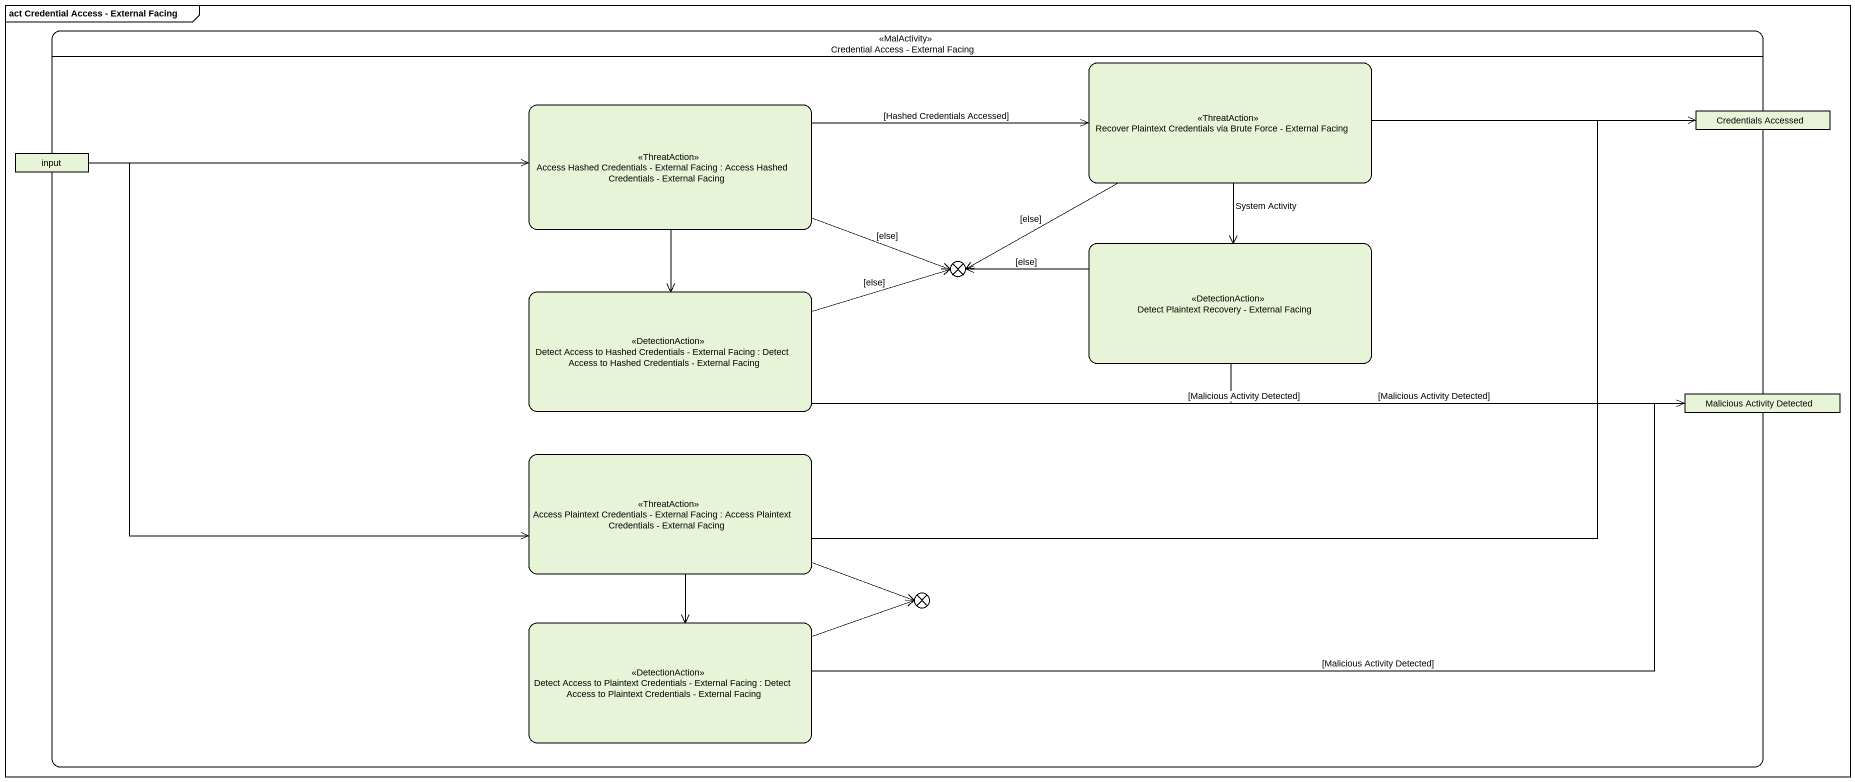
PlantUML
@startuml
mainframe act Credential Access - External Facing
hide empty description
state "Credential Access - External Facing" as Credential_Access_External <<MalActivity>> {
  state "Recover Plaintext Credentials via Brute Force - External Facing" as Recover_Plaintext <<ThreatAction>>
  state "Access Hashed Credentials - External Facing : Access Hashed Credentials - External Facing" as Access_Hashed_Credentials <<ThreatAction>>
  state "Credentials Accessed" as Credentials_Accessed <<object>>
  state input <<object>>
  state flowfinal1 <<end>>
  state "Detect Plaintext Recovery - External Facing" as Detect_Plaintext_Recovery <<DetectionAction>>
  state "Detect Access to Hashed Credentials - External Facing : Detect Access to Hashed Credentials - External Facing" as Detect_Access_to_Hashed <<DetectionAction>>
  state "Malicious Activity Detected" as Malicious_Activity_Detected <<object>>
  state "Access Plaintext Credentials - External Facing : Access Plaintext Credentials - External Facing" as Access_Plaintext <<ThreatAction>>
  state "Detect Access to Plaintext Credentials - External Facing : Detect Access to Plaintext Credentials - External Facing" as Detect_Access_to_Plaintext <<DetectionAction>>
  state flowfinal2 <<end>>
}
Recover_Plaintext -right-> Credentials_Accessed
Recover_Plaintext -left-> flowfinal1 : [else]
Recover_Plaintext --> Detect_Plaintext_Recovery : System Activity
Access_Hashed_Credentials -right-> Recover_Plaintext : [Hashed Credentials Accessed]
Access_Hashed_Credentials -right-> flowfinal1 : [else]
Access_Hashed_Credentials --> Detect_Access_to_Hashed
input -right-> Access_Hashed_Credentials
input -right-> Access_Plaintext
Detect_Plaintext_Recovery -left-> flowfinal1 : [else]
Detect_Plaintext_Recovery -right-> Malicious_Activity_Detected : [Malicious Activity Detected]
Detect_Access_to_Hashed -right-> flowfinal1 : [else]
Detect_Access_to_Hashed -right-> Malicious_Activity_Detected : [Malicious Activity Detected]
Access_Plaintext -right-> Credentials_Accessed
Access_Plaintext --> Detect_Access_to_Plaintext
Access_Plaintext -right-> flowfinal2
Detect_Access_to_Plaintext -right-> Malicious_Activity_Detected : [Malicious Activity Detected]
Detect_Access_to_Plaintext -right-> flowfinal2
@enduml
